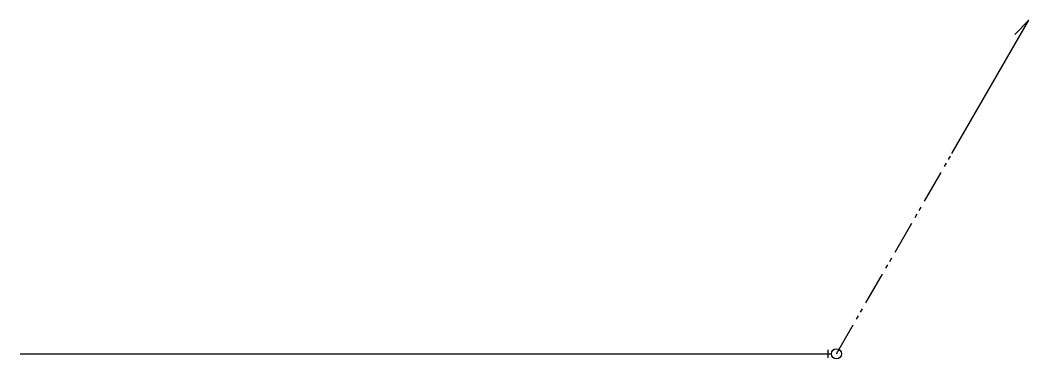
# Model space of a CAD drawing. Units: millimetres at full size, sheet at 1:100. Extents: x -15551 to -419, y -3565 to 1510.
import ezdxf

# ---------------------------------------------------------------- set-up
doc = ezdxf.new("R2010")
doc.units = ezdxf.units.MM
doc.header["$LTSCALE"] = 100
doc.linetypes.add('DOUBLE_CHAIN1', pattern=[8.8, 5, -1, 0.6, -0.6, 0.6, -1])
doc.layers.add('0-0', color=7, linetype='Continuous')

msp = doc.modelspace()

# ---------------------------------------------------------------- linework, layer by layer
at = {"layer": '0-0'}
for p, q in [((-1574, -489.8), (-419.4, 1510.2)), ((-631.5, 1298.1), (-419.4, 1510.2)), ((-3431.1, -3549.8), (-3431.1, -3429.8)), ((-15551, -3489.8), (-3381.1, -3489.8))]:
    msp.add_line(p, q, dxfattribs=at)
at = {"layer": '0-0', "linetype": 'DOUBLE_CHAIN1'}
msp.add_line((-3306.1, -3489.8), (-1574, -489.8), dxfattribs=at)
at = {"layer": '0-0'}
msp.add_circle((-3306.1, -3489.8), 75, dxfattribs=at)

doc.saveas('drawing.dxf')
